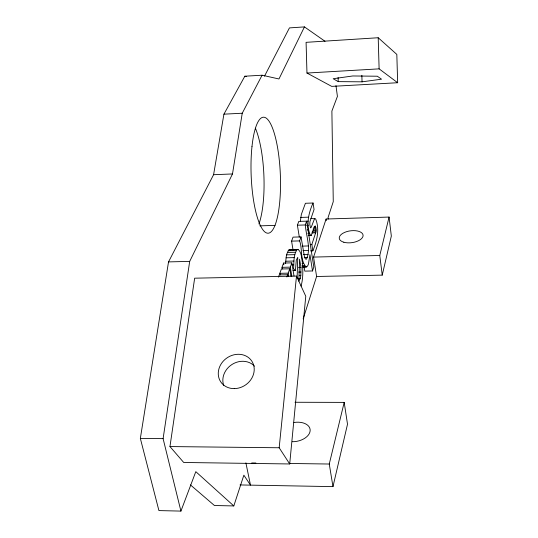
<?xml version="1.0" encoding="UTF-8"?>
<svg xmlns="http://www.w3.org/2000/svg" width="538" height="538" viewBox="0 0 538 538"><rect width="100%" height="100%" fill="white"/><g stroke="black" fill="none" stroke-linecap="round" stroke-linejoin="round"><path stroke-width="0.81" d="M301.058 286.108C303.21 278.375 303.049 270.197 302.356 262.268C301.441 257.991 301.757 252.302 298.032 249.37L297.144 249.578C293.23 254.978 294.118 262.356 293.573 268.691L295.423 270.479L296.297 260.19L297.77 257.372L297.104 278.099M285.57 263.499C286.061 258.892 285.907 253.519 289.027 249.787L298.032 249.37M300.796 275.564L300.977 267.339L299.565 259.202L298.852 281.26L300.305 278.388L300.796 275.564L299.182 275.597M310.547 250.89L312.854 250.829L311.858 244.413L315.974 231.838L316.055 229.087L315.369 225.913L314.764 226.276L311.273 235.388L308.187 235.476M293.042 249.968L291.583 241.125L293.042 237.13L301.045 236.908L304.528 257.177L305.49 259.034L306.499 259.188C311.253 248.401 306.135 236.007 305.281 224.965L306.64 221.138L313.815 266.976L312.517 270.957L304.797 271.125L304.01 266.243M311.273 235.388L310.318 235.16C305.887 224.83 308.563 212.86 313.069 203.014L305.416 203.277L301.341 214.427L300.332 221.387M289.7 463.958L305.772 296.27L296.499 276.081L194.655 278.186L169.954 446.567L183.707 462.478L289.7 463.958L279.175 447.764L296.499 276.081M262.08 75.212L244.83 76.214L223.922 114.17L213.586 174.709L168.528 261.898L140.344 438.416L158.918 510.589L180.923 511.1L163.101 438.638L189.699 261.394L232.49 173.949L242.241 113.229L262.08 75.212L278.966 78.972L304.447 26.9L325.019 41.278M240.029 484.946L332.975 486.621L347.508 424.226L344.192 402.39L295.012 402.263M316.593 276.485L382.236 275.133L391.334 236.054L389.075 217.063L326.089 219.02L313.573 257.083L316.593 276.485L303.156 318.893M332.975 486.621L329.263 464.025L344.192 402.39M382.236 275.133L379.774 255.483L389.075 217.063M190.405 484.893L214.433 505.512L233.808 505.935L243.862 475.175L250.493 485.135L245.886 462.868M312.854 250.829C317.043 240.91 319.875 229.121 315.571 218.758L310.836 218.549M286.841 276.942L287.622 274.736L279.229 274.911L278.428 277.117M288.745 276.451L288.186 273.143L289.726 268.798L281.401 268.98L279.814 273.324L280.096 274.972M291.831 276.176L290.318 267.137L291.838 262.853L283.566 263.048L282.006 267.325L282.289 268.966M312.517 270.957L309.949 254.656L308.456 264.057L307.723 265.799L306.102 266.989C299.982 260.338 302.558 248.953 299.626 240.903L301.045 236.908M299.316 237.09L297.4 225.2L298.798 221.38L308.133 221.145M180.923 511.1L195.805 471.658L233.808 505.935M264.488 76.194L289.444 27.902L304.447 26.9M314.649 218.428L311.159 227.426L310.527 227.877L309.807 224.595L309.888 221.743L314.058 209.497L313.069 203.014M362.047 81.83L381.529 79.187L377.326 76.221L352.773 75.966L333.177 78.723L338.234 81.621L362.047 81.83L361.852 75.307M378.207 37.741L306.082 42.334L306.969 73.047L331.704 86.383L397.656 82.731L396.822 54.412L378.207 37.741L379.115 68.857L397.656 82.731M306.969 73.047L379.115 68.857M223.922 114.17L242.241 113.229M213.586 174.709L232.49 173.949M300.655 217.419L308.442 217.17M259.8 225.852L275.032 225.395M297.4 225.2L305.281 224.965M306.633 225.61L308.193 225.563M314.152 226.612L315.671 226.572M313.627 227.762L315.907 227.695M313.015 229.175L316.055 229.087M307.084 229.934L308.644 229.887M313.035 230.62L316.075 230.533M312.174 231.952L315.974 231.838M311.959 232.92L315.766 232.813M307.844 233.344L309.404 233.297M308.765 235.2L310.318 235.16M291.583 241.125L299.626 240.903M310.312 244.454L311.858 244.413M302.1 246.122L308.355 245.953M289.027 249.787L297.144 249.578M288.153 250.755L296.297 250.553M302.941 250.533L308.415 250.392M287.353 252.477L295.517 252.268M286.66 254.857L294.837 254.656M303.405 254.548L308.099 254.434M313.573 257.083L379.774 255.483M286.102 257.803L294.299 257.608M304.286 257.641L307.427 257.561M168.528 261.898L189.699 261.394M285.705 261.226L293.916 261.031M302.08 263.546L303.674 263.512M292.053 264.864L293.701 264.831M302.067 265.416L304.447 265.362M302.894 266.572L305.268 266.518M282.006 267.325L290.318 267.137M302.995 266.848L306.929 266.761M302.941 267.056L306.102 266.989M298.57 267.393L300.977 267.339M292.968 270.533L295.423 270.479M298.624 272.08L301.038 272.033M279.814 273.324L288.186 273.143M298.698 278.422L300.305 278.388M140.344 438.416L163.101 438.638M169.954 446.567L279.175 447.764M251.723 462.949L255.893 463.003M290.076 463.48L329.263 464.025M244.83 76.214L246.438 76.551M283.566 263.048L283.849 264.683M287.622 274.736L287.904 276.391M289.726 268.798L290.971 276.202M291.838 262.853L294.017 275.96M326.089 219.02L326.331 220.647M335.968 85.636L337.42 96.389L331.885 111.057L333.264 201.642L328.093 217.453L328.16 219.08M338.113 77.519L338.234 81.621M294.024 422.491A15.192 9.523 -10.7 0 1 310.144 430.817A15.192 9.523 -10.7 0 1 292.289 441.732M255.382 128.185A57.855 15.34 87.6 0 1 258.946 223.949M223.694 385.396A18.46 16.281 -34.7 0 1 232.167 364.367A18.46 16.281 -34.7 0 1 254.474 366.143M251.979 146.625A58.043 14.593 87.7 0 0 268.126 233.21A58.043 14.593 87.7 0 0 277.245 145.805A58.043 14.593 87.7 0 0 251.979 146.625M343.822 242.228A12.011 5.958 -7.8 0 0 362.982 236.37A12.011 5.958 -7.8 0 0 346.694 231.643A12.011 5.958 -7.8 0 0 343.822 242.228M234.279 388.618A18.682 16.409 -34.5 0 0 252.705 362.693A18.682 16.409 -34.5 0 0 221.743 363.036A18.682 16.409 -34.5 0 0 234.279 388.618"/></g></svg>
